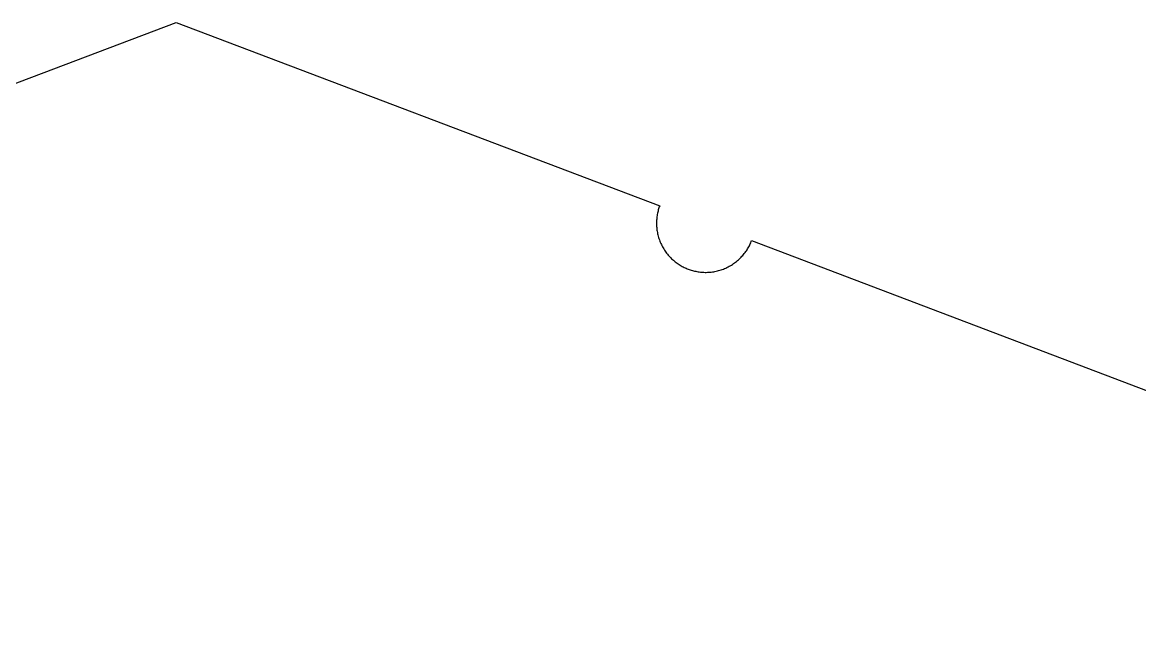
# Model space of a CAD drawing. Extents: x 296 to 1497, y 3 to 304.
# Drawn here: x 1462.85 to 1469.66, y 24.94 to 28.65 of the extents above; entities that cross this region are included whole.
import ezdxf

# ---------------------------------------------------------------- set-up
doc = ezdxf.new("R2010")
doc.units = 0
doc.layers.add('FLAT_PANELS', color=1, linetype='CONTINUOUS')

msp = doc.modelspace()

# ---------------------------------------------------------------- linework, layer by layer
at = {"layer": 'FLAT_PANELS'}
for p, q in [((1460.8328, 27.5315), (1463.784, 28.6518)), ((1463.784, 28.6518), (1466.7353, 27.5315)), ((1466.722, 27.4856), (1466.7206, 27.4787)), ((1466.7235, 27.4924), (1466.722, 27.4856)), ((1466.7251, 27.4992), (1466.7235, 27.4924)), ((1466.7269, 27.5059), (1466.7251, 27.4992)), ((1466.7288, 27.5124), (1466.7269, 27.5059)), ((1466.7309, 27.5189), (1466.7288, 27.5124)), ((1466.733, 27.5252), (1466.7309, 27.5189)), ((1466.7353, 27.5315), (1466.733, 27.5252)), ((1466.716, 27.4356), (1466.7158, 27.4282)), ((1466.7158, 27.4282), (1466.7158, 27.4208)), ((1466.7158, 27.4208), (1466.716, 27.4133)), ((1466.7163, 27.4429), (1466.716, 27.4356)), ((1466.7169, 27.4502), (1466.7163, 27.4429)), ((1466.7176, 27.4574), (1466.7169, 27.4502)), ((1466.7184, 27.4646), (1466.7176, 27.4574)), ((1466.7195, 27.4717), (1466.7184, 27.4646)), ((1466.7206, 27.4787), (1466.7195, 27.4717)), ((1466.716, 27.4133), (1466.7164, 27.4058)), ((1466.7164, 27.4058), (1466.717, 27.3983)), ((1466.717, 27.3983), (1466.7178, 27.3908)), ((1466.7178, 27.3908), (1466.7187, 27.3832)), ((1466.7187, 27.3832), (1466.7199, 27.3757)), ((1466.7199, 27.3757), (1466.7212, 27.3682)), ((1466.7212, 27.3682), (1466.7228, 27.3607)), ((1466.7228, 27.3607), (1466.7245, 27.3532)), ((1466.7245, 27.3532), (1466.7265, 27.3457)), ((1466.7265, 27.3457), (1466.7286, 27.3383)), ((1466.7286, 27.3383), (1466.7309, 27.3309)), ((1466.7309, 27.3309), (1466.7335, 27.3236)), ((1466.7335, 27.3236), (1466.7362, 27.3163)), ((1466.7362, 27.3163), (1466.7391, 27.3091)), ((1466.7391, 27.3091), (1466.7422, 27.302)), ((1466.7422, 27.302), (1466.7455, 27.2949)), ((1466.7455, 27.2949), (1466.7489, 27.288)), ((1466.7489, 27.288), (1466.7526, 27.2811)), ((1466.7526, 27.2811), (1466.7564, 27.2744)), ((1467.2758, 27.2754), (1467.2792, 27.2815)), ((1467.2792, 27.2815), (1467.2825, 27.2876)), ((1467.2825, 27.2876), (1467.2856, 27.2938)), ((1467.2856, 27.2938), (1467.2885, 27.3)), ((1467.2885, 27.3), (1467.2912, 27.3062)), ((1467.2912, 27.3062), (1467.2938, 27.3124)), ((1467.2938, 27.3124), (1467.2963, 27.3185)), ((1467.2963, 27.3185), (1473.5707, 24.9367)), ((1466.7564, 27.2744), (1466.7603, 27.2677)), ((1466.7603, 27.2677), (1466.7645, 27.2612)), ((1466.7645, 27.2612), (1466.7688, 27.2548)), ((1466.7688, 27.2548), (1466.7732, 27.2485)), ((1466.7732, 27.2485), (1466.7778, 27.2424)), ((1466.7778, 27.2424), (1466.7825, 27.2364)), ((1466.7825, 27.2364), (1466.7874, 27.2305)), ((1466.7874, 27.2305), (1466.7924, 27.2248)), ((1466.7924, 27.2248), (1466.7975, 27.2192)), ((1466.7975, 27.2192), (1466.8028, 27.2138)), ((1466.8028, 27.2138), (1466.8081, 27.2085)), ((1467.2216, 27.2067), (1467.227, 27.212)), ((1467.227, 27.212), (1467.2323, 27.2173)), ((1467.2323, 27.2173), (1467.2374, 27.2228)), ((1467.2374, 27.2228), (1467.2423, 27.2283)), ((1467.2423, 27.2283), (1467.2471, 27.234)), ((1467.2471, 27.234), (1467.2517, 27.2397)), ((1467.2517, 27.2397), (1467.2562, 27.2455)), ((1467.2562, 27.2455), (1467.2604, 27.2514)), ((1467.2604, 27.2514), (1467.2645, 27.2573)), ((1467.2645, 27.2573), (1467.2685, 27.2633)), ((1467.2685, 27.2633), (1467.2722, 27.2693)), ((1467.2722, 27.2693), (1467.2758, 27.2754)), ((1466.8081, 27.2085), (1466.8136, 27.2034)), ((1466.8136, 27.2034), (1466.8191, 27.1985)), ((1466.8191, 27.1985), (1466.8248, 27.1937)), ((1466.8248, 27.1937), (1466.8305, 27.1891)), ((1466.8305, 27.1891), (1466.8363, 27.1847)), ((1466.8363, 27.1847), (1466.8421, 27.1804)), ((1466.8421, 27.1804), (1466.8481, 27.1763)), ((1466.8481, 27.1763), (1466.854, 27.1724)), ((1466.854, 27.1724), (1466.8601, 27.1686)), ((1466.8601, 27.1686), (1466.8661, 27.165)), ((1466.8661, 27.165), (1466.8723, 27.1616)), ((1466.8723, 27.1616), (1466.8784, 27.1583)), ((1466.8784, 27.1583), (1466.8846, 27.1552)), ((1466.8846, 27.1552), (1466.8907, 27.1523)), ((1466.8907, 27.1523), (1466.8969, 27.1496)), ((1466.8969, 27.1496), (1466.9031, 27.147)), ((1466.9031, 27.147), (1466.9093, 27.1445)), ((1466.9093, 27.1445), (1466.9156, 27.1423)), ((1466.9156, 27.1423), (1466.9219, 27.1401)), ((1467.1099, 27.1402), (1467.1173, 27.1427)), ((1467.1173, 27.1427), (1467.1245, 27.1454)), ((1467.1245, 27.1454), (1467.1317, 27.1483)), ((1467.1317, 27.1483), (1467.1388, 27.1514)), ((1467.1388, 27.1514), (1467.1459, 27.1547)), ((1467.1459, 27.1547), (1467.1528, 27.1581)), ((1467.1528, 27.1581), (1467.1597, 27.1618)), ((1467.1597, 27.1618), (1467.1664, 27.1656)), ((1467.1664, 27.1656), (1467.1731, 27.1696)), ((1467.1731, 27.1696), (1467.1796, 27.1737)), ((1467.1796, 27.1737), (1467.186, 27.178)), ((1467.186, 27.178), (1467.1923, 27.1824)), ((1467.1923, 27.1824), (1467.1984, 27.187)), ((1467.1984, 27.187), (1467.2045, 27.1918)), ((1467.2045, 27.1918), (1467.2103, 27.1966)), ((1467.2103, 27.1966), (1467.216, 27.2016)), ((1467.216, 27.2016), (1467.2216, 27.2067)), ((1466.9219, 27.1401), (1466.9284, 27.138)), ((1466.9284, 27.138), (1466.935, 27.1361)), ((1466.935, 27.1361), (1466.9416, 27.1343)), ((1466.9416, 27.1343), (1466.9484, 27.1327)), ((1466.9484, 27.1327), (1466.9552, 27.1312)), ((1466.9552, 27.1312), (1466.9621, 27.1299)), ((1466.9621, 27.1299), (1466.9692, 27.1287)), ((1466.9692, 27.1287), (1466.9762, 27.1276)), ((1466.9762, 27.1276), (1466.9834, 27.1268)), ((1466.9834, 27.1268), (1466.9906, 27.1261)), ((1466.9906, 27.1261), (1466.9979, 27.1256)), ((1466.9979, 27.1256), (1467.0052, 27.1252)), ((1467.0052, 27.1252), (1467.0126, 27.125)), ((1467.0126, 27.125), (1467.02, 27.125)), ((1467.02, 27.125), (1467.0275, 27.1252)), ((1467.0275, 27.1252), (1467.035, 27.1256)), ((1467.035, 27.1256), (1467.0425, 27.1262)), ((1467.0425, 27.1262), (1467.05, 27.127)), ((1467.05, 27.127), (1467.0576, 27.1279)), ((1467.0576, 27.1279), (1467.0651, 27.1291)), ((1467.0651, 27.1291), (1467.0726, 27.1305)), ((1467.0726, 27.1305), (1467.0802, 27.132)), ((1467.0802, 27.132), (1467.0877, 27.1338)), ((1467.0877, 27.1338), (1467.0951, 27.1357)), ((1467.0951, 27.1357), (1467.1025, 27.1378)), ((1467.1025, 27.1378), (1467.1099, 27.1402))]:
    msp.add_line(p, q, dxfattribs=at)

doc.saveas('drawing.dxf')
